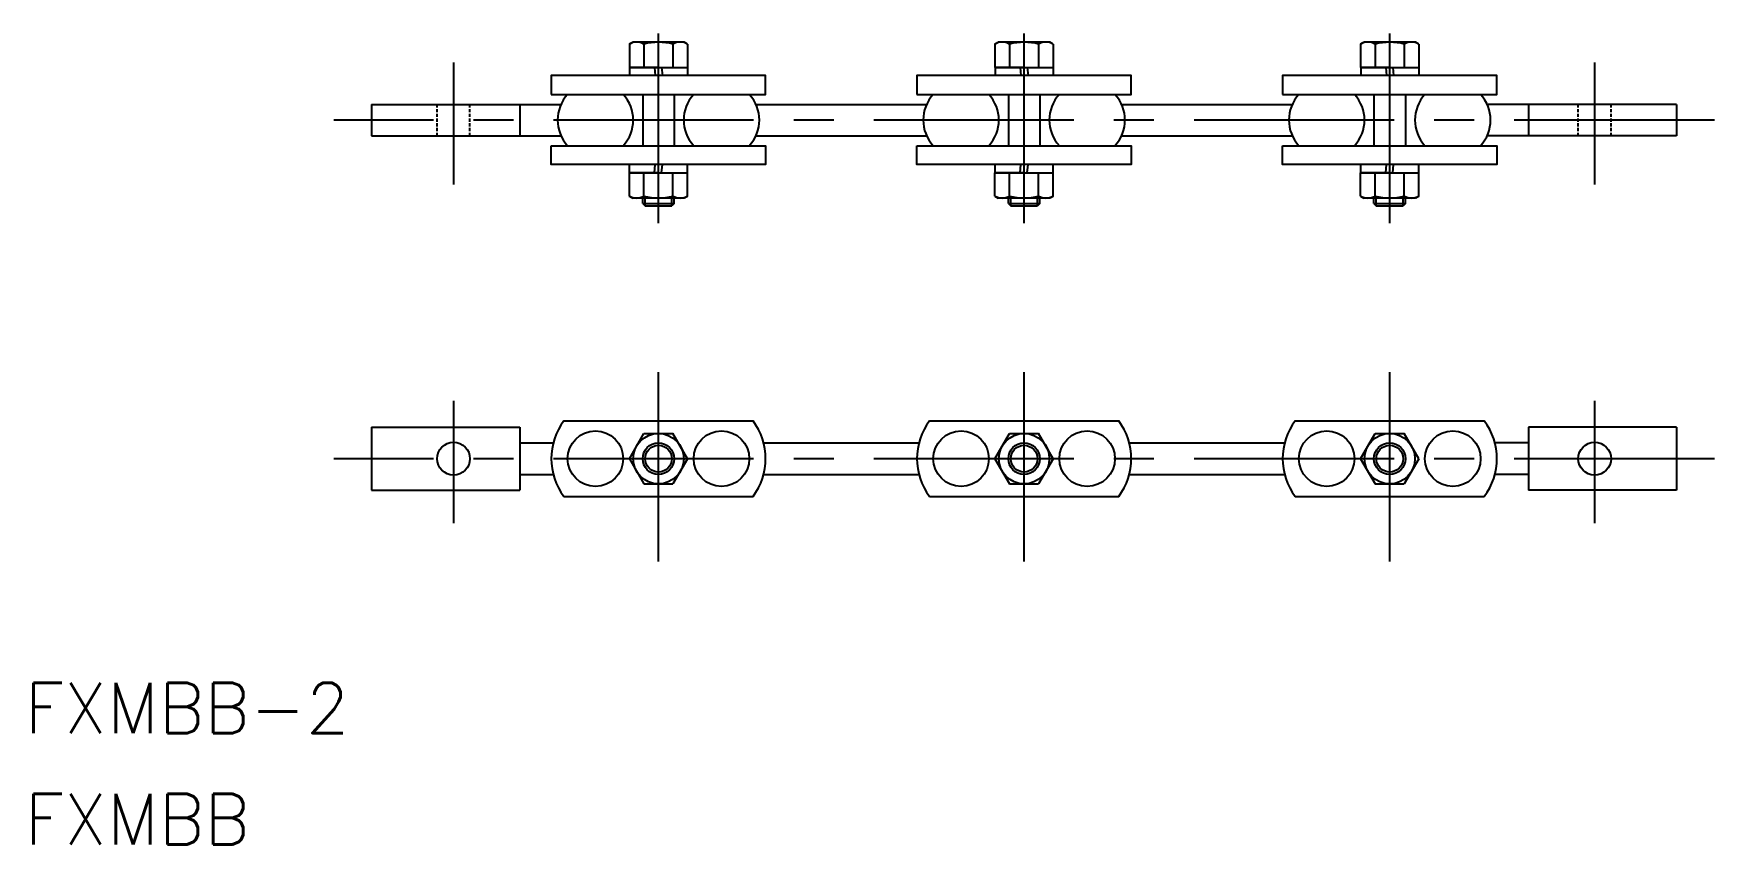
# Model space of a CAD drawing. Extents: x 15 to 281, y 33 to 161.
import ezdxf

# ---------------------------------------------------------------- set-up
doc = ezdxf.new("R2010")
doc.units = 0
doc.linetypes.add('CENTER', pattern=[50.8, 31.75, -6.35, 6.35, -6.35])
doc.linetypes.add('DASHED', pattern=[0.75, 0.5, -0.25])
doc.layers.get('0').update_dxf_attribs({"linetype": 'CONTINUOUS'})
doc.layers.add('CENTER', color=1, linetype='CENTER')
doc.styles.get("Standard").update_dxf_attribs({"font": 'txt.shx'})

msp = doc.modelspace()

# ---------------------------------------------------------------- linework, layer by layer
for p, q in [((109.2, 159.53), (109.73, 159.84)), ((109.2, 159.53), (109.2, 155.84)), ((117.9, 159.84), (109.73, 159.84)), ((111.51, 159.53), (111.51, 155.84)), ((116.12, 159.53), (116.12, 155.84)), ((118.43, 159.53), (117.9, 159.84)), ((118.43, 159.53), (118.43, 155.84)), ((167.2, 159.53), (167.73, 159.84)), ((167.2, 159.53), (167.2, 155.84)), ((175.9, 159.84), (167.73, 159.84)), ((169.51, 159.53), (169.51, 155.84)), ((174.12, 159.53), (174.12, 155.84)), ((176.43, 159.53), (175.9, 159.84)), ((176.43, 159.53), (176.43, 155.84)), ((225.2, 159.53), (225.73, 159.84)), ((225.2, 159.53), (225.2, 155.84)), ((233.9, 159.84), (225.73, 159.84)), ((227.51, 159.53), (227.51, 155.84)), ((232.12, 159.53), (232.12, 155.84)), ((234.43, 159.53), (233.9, 159.84)), ((234.43, 159.53), (234.43, 155.84)), ((109.2, 155.84), (118.43, 155.84)), ((113.82, 155.84), (109.22, 155.84)), ((109.22, 155.84), (109.22, 154.54)), ((113.19, 155.84), (113.32, 154.54)), ((113.82, 155.84), (118.42, 155.84)), ((114.32, 155.84), (114.44, 154.54)), ((118.42, 155.84), (118.42, 154.54)), ((167.2, 155.84), (176.43, 155.84)), ((167.22, 155.84), (167.22, 154.54)), ((171.82, 155.84), (167.22, 155.84)), ((171.19, 155.84), (171.32, 154.54)), ((171.82, 155.84), (176.42, 155.84)), ((172.32, 155.84), (172.44, 154.54)), ((176.42, 155.84), (176.42, 154.54)), ((225.2, 155.84), (234.43, 155.84)), ((229.82, 155.84), (225.22, 155.84)), ((225.22, 155.84), (225.22, 154.54)), ((229.19, 155.84), (229.32, 154.54)), ((229.82, 155.84), (234.42, 155.84)), ((230.32, 155.84), (230.44, 154.54)), ((234.42, 155.84), (234.42, 154.54)), ((68.32, 149.97), (68.32, 144.97)), ((68.32, 149.97), (98.36, 149.97)), ((91.82, 149.97), (91.82, 144.97)), ((111.32, 151.54), (111.32, 143.4)), ((116.32, 151.54), (116.32, 143.4)), ((129.27, 149.97), (156.36, 149.97)), ((169.32, 151.54), (169.32, 143.4)), ((174.32, 151.54), (174.32, 143.4)), ((187.27, 149.97), (214.36, 149.97)), ((227.32, 151.54), (227.32, 143.4)), ((232.32, 151.54), (232.32, 143.4)), ((275.32, 149.97), (245.27, 149.97)), ((251.82, 149.97), (251.82, 144.97)), ((275.32, 149.97), (275.32, 144.97)), ((68.32, 144.97), (98.36, 144.97)), ((129.27, 144.97), (156.36, 144.97)), ((187.27, 144.97), (214.36, 144.97)), ((275.32, 144.97), (245.27, 144.97)), ((109.2, 139.1), (118.43, 139.1)), ((109.2, 135.41), (109.2, 139.1)), ((109.22, 139.1), (109.22, 140.4)), ((113.82, 139.1), (109.22, 139.1)), ((111.51, 135.41), (111.51, 139.1)), ((113.19, 139.1), (113.32, 140.4)), ((113.82, 139.1), (118.42, 139.1)), ((114.32, 139.1), (114.44, 140.4)), ((116.12, 135.41), (116.12, 139.1)), ((118.42, 139.1), (118.42, 140.4)), ((118.43, 135.41), (118.43, 139.1)), ((167.2, 139.1), (176.43, 139.1)), ((167.2, 135.41), (167.2, 139.1)), ((167.22, 139.1), (167.22, 140.4)), ((171.82, 139.1), (167.22, 139.1)), ((169.51, 135.41), (169.51, 139.1)), ((171.19, 139.1), (171.32, 140.4)), ((171.82, 139.1), (176.42, 139.1)), ((172.32, 139.1), (172.44, 140.4)), ((174.12, 135.41), (174.12, 139.1)), ((176.42, 139.1), (176.42, 140.4)), ((176.43, 135.41), (176.43, 139.1)), ((225.2, 139.1), (234.43, 139.1)), ((225.2, 135.41), (225.2, 139.1)), ((225.22, 139.1), (225.22, 140.4)), ((229.82, 139.1), (225.22, 139.1)), ((227.51, 135.41), (227.51, 139.1)), ((229.19, 139.1), (229.32, 140.4)), ((229.82, 139.1), (234.42, 139.1)), ((230.32, 139.1), (230.44, 140.4)), ((232.12, 135.41), (232.12, 139.1)), ((234.42, 139.1), (234.42, 140.4)), ((234.43, 135.41), (234.43, 139.1)), ((109.2, 135.41), (109.73, 135.1)), ((117.9, 135.1), (109.73, 135.1)), ((111.32, 134.21), (111.32, 135.1)), ((111.32, 134.21), (111.69, 133.84)), ((111.32, 134.21), (116.32, 134.21)), ((111.69, 133.84), (115.94, 133.84)), ((116.32, 134.21), (115.94, 133.84)), ((116.32, 134.21), (116.32, 135.1)), ((118.43, 135.41), (117.9, 135.1)), ((167.2, 135.41), (167.73, 135.1)), ((175.9, 135.1), (167.73, 135.1)), ((169.32, 134.21), (169.32, 135.1)), ((169.32, 134.21), (174.32, 134.21)), ((169.32, 134.21), (169.69, 133.84)), ((169.69, 133.84), (173.94, 133.84)), ((174.32, 134.21), (173.94, 133.84)), ((174.32, 134.21), (174.32, 135.1)), ((176.43, 135.41), (175.9, 135.1)), ((225.2, 135.41), (225.73, 135.1)), ((233.9, 135.1), (225.73, 135.1)), ((227.32, 134.21), (227.32, 135.1)), ((227.32, 134.21), (232.32, 134.21)), ((227.32, 134.21), (227.69, 133.84)), ((227.69, 133.84), (231.94, 133.84)), ((232.32, 134.21), (231.94, 133.84)), ((232.32, 134.21), (232.32, 135.1)), ((234.43, 135.41), (233.9, 135.1)), ((68.32, 98.73), (68.32, 88.73)), ((68.32, 98.73), (91.82, 98.73)), ((91.82, 98.73), (91.82, 88.73)), ((98.82, 99.73), (128.82, 99.73)), ((156.82, 99.73), (186.82, 99.73)), ((214.82, 99.73), (244.82, 99.73)), ((251.82, 98.73), (251.82, 88.73)), ((275.32, 98.73), (251.82, 98.73)), ((275.32, 98.73), (275.32, 88.73)), ((91.82, 96.23), (97.13, 96.23)), ((109.2, 93.73), (111.51, 97.73)), ((111.51, 97.73), (116.12, 97.73)), ((118.43, 93.73), (116.12, 97.73)), ((130.5, 96.23), (155.13, 96.23)), ((167.2, 93.73), (169.51, 97.73)), ((169.51, 97.73), (174.12, 97.73)), ((176.43, 93.73), (174.12, 97.73)), ((188.5, 96.23), (213.13, 96.23)), ((225.2, 93.73), (227.51, 97.73)), ((227.51, 97.73), (232.12, 97.73)), ((234.43, 93.73), (232.12, 97.73)), ((251.82, 96.23), (246.5, 96.23)), ((109.2, 93.73), (111.51, 89.73)), ((118.43, 93.73), (116.12, 89.73)), ((167.2, 93.73), (169.51, 89.73)), ((176.43, 93.73), (174.12, 89.73)), ((225.2, 93.73), (227.51, 89.73)), ((234.43, 93.73), (232.12, 89.73)), ((91.82, 91.23), (97.13, 91.23)), ((130.5, 91.23), (155.13, 91.23)), ((188.5, 91.23), (213.13, 91.23)), ((251.82, 91.23), (246.5, 91.23)), ((68.32, 88.73), (91.82, 88.73)), ((111.51, 89.73), (116.12, 89.73)), ((169.51, 89.73), (174.12, 89.73)), ((227.51, 89.73), (232.12, 89.73)), ((275.32, 88.73), (251.82, 88.73)), ((98.82, 87.73), (128.82, 87.73)), ((156.82, 87.73), (186.82, 87.73)), ((214.82, 87.73), (244.82, 87.73))]:
    msp.add_line(p, q)
at = {"color": 3, "linetype": 'DASHED'}
for p, q in [((78.72, 144.97), (78.72, 149.97)), ((83.92, 144.97), (83.92, 149.97)), ((259.72, 144.97), (259.72, 149.97)), ((264.92, 144.97), (264.92, 149.97))]:
    msp.add_line(p, q, dxfattribs=at)
at = {"color": 3}
for p, q in [((111.69, 133.84), (111.69, 135.1)), ((115.94, 133.84), (115.94, 135.1)), ((169.69, 133.84), (169.69, 135.1)), ((173.94, 133.84), (173.94, 135.1)), ((227.69, 133.84), (227.69, 135.1)), ((231.94, 133.84), (231.94, 135.1))]:
    msp.add_line(p, q, dxfattribs=at)
for points in [[(96.82, 151.54), (130.82, 151.54), (130.82, 154.54), (96.82, 154.54)], [(154.82, 151.54), (188.82, 151.54), (188.82, 154.54), (154.82, 154.54)], [(212.82, 151.54), (246.82, 151.54), (246.82, 154.54), (212.82, 154.54)], [(96.82, 143.4), (130.82, 143.4), (130.82, 140.4), (96.82, 140.4)], [(154.82, 143.4), (188.82, 143.4), (188.82, 140.4), (154.82, 140.4)], [(212.82, 143.4), (246.82, 143.4), (246.82, 140.4), (212.82, 140.4)]]:
    msp.add_lwpolyline(points, close=True)
for centre, radius in [((81.32, 93.73), 2.6), ((103.82, 93.73), 4.41), ((113.82, 93.73), 4), ((113.82, 93.73), 2.5), ((123.82, 93.73), 4.41), ((161.82, 93.73), 4.41), ((171.82, 93.73), 4), ((171.82, 93.73), 2.5), ((181.82, 93.73), 4.41), ((219.82, 93.73), 4.41), ((229.82, 93.73), 4), ((229.82, 93.73), 2.5), ((239.82, 93.73), 4.41), ((262.32, 93.73), 2.6)]:
    msp.add_circle(centre, radius)
for centre in [(113.82, 93.73), (171.82, 93.73), (229.82, 93.73)]:
    msp.add_circle(centre, 2.12, dxfattribs=at)
for centre, radius, start, end in [((110.35, 157.53), 2.31, 60, 120), ((113.82, 151.06), 8.77, 74.7385, 105.2615), ((117.28, 157.53), 2.31, 60, 120), ((168.35, 157.53), 2.31, 60, 120), ((171.82, 151.06), 8.77, 74.7385, 105.2615), ((175.28, 157.53), 2.31, 60, 120), ((226.35, 157.53), 2.31, 60, 120), ((229.82, 151.06), 8.77, 74.7385, 105.2615), ((233.28, 157.53), 2.31, 60, 120), ((103.82, 147.47), 6, 137.3167, 222.6833), ((103.82, 147.47), 6, 317.3167, 42.6833), ((123.82, 147.47), 6, 137.3167, 222.6833), ((123.82, 147.47), 6, 317.3167, 42.6833), ((161.82, 147.47), 6, 137.3167, 222.6833), ((161.82, 147.47), 6, 317.3167, 42.6833), ((181.82, 147.47), 6, 137.3167, 222.6833), ((181.82, 147.47), 6, 317.3167, 42.6833), ((219.82, 147.47), 6, 137.3167, 222.6833), ((219.82, 147.47), 6, 317.3167, 42.6833), ((239.82, 147.47), 6, 137.3167, 222.6833), ((239.82, 147.47), 6, 317.3167, 42.6833), ((110.35, 137.41), 2.31, 240, 300), ((113.82, 143.88), 8.77, 254.7385, 285.2615), ((117.28, 137.41), 2.31, 240, 300), ((168.35, 137.41), 2.31, 240, 300), ((171.82, 143.88), 8.77, 254.7385, 285.2615), ((175.28, 137.41), 2.31, 240, 300), ((226.35, 137.41), 2.31, 240, 300), ((229.82, 143.88), 8.77, 254.7385, 285.2615), ((233.28, 137.41), 2.31, 240, 300), ((106.82, 93.73), 10, 143.1301, 216.8699), ((120.82, 93.73), 10, 323.1301, 36.8699), ((164.82, 93.73), 10, 143.1301, 216.8699), ((178.82, 93.73), 10, 323.1301, 36.8699), ((222.82, 93.73), 10, 143.1301, 216.8699), ((236.82, 93.73), 10, 323.1301, 36.8699)]:
    msp.add_arc(centre, radius, start, end)
at = {"layer": 'CENTER', "color": 1, "linetype": 'CENTER'}
for p, q in [((113.82, 131.13), (113.82, 161.2)), ((171.82, 131.13), (171.82, 161.2)), ((229.82, 131.13), (229.82, 161.2)), ((81.32, 156.63), (81.32, 137.25)), ((262.32, 156.63), (262.32, 137.25)), ((281.32, 147.47), (62.32, 147.47)), ((113.82, 77.4), (113.82, 107.46)), ((171.82, 77.4), (171.82, 107.46)), ((229.82, 77.4), (229.82, 107.46)), ((81.32, 102.9), (81.32, 83.52)), ((262.32, 102.9), (262.32, 83.52)), ((281.32, 93.73), (62.32, 93.73))]:
    msp.add_line(p, q, dxfattribs=at)

# ---------------------------------------------------------------- texts
for s, p in [('FXMBB-2', (13.33, 50.17)), ('FXMBB', (13.33, 32.51))]:
    msp.add_text(s, height=8).set_placement(p)

doc.saveas('drawing.dxf')
